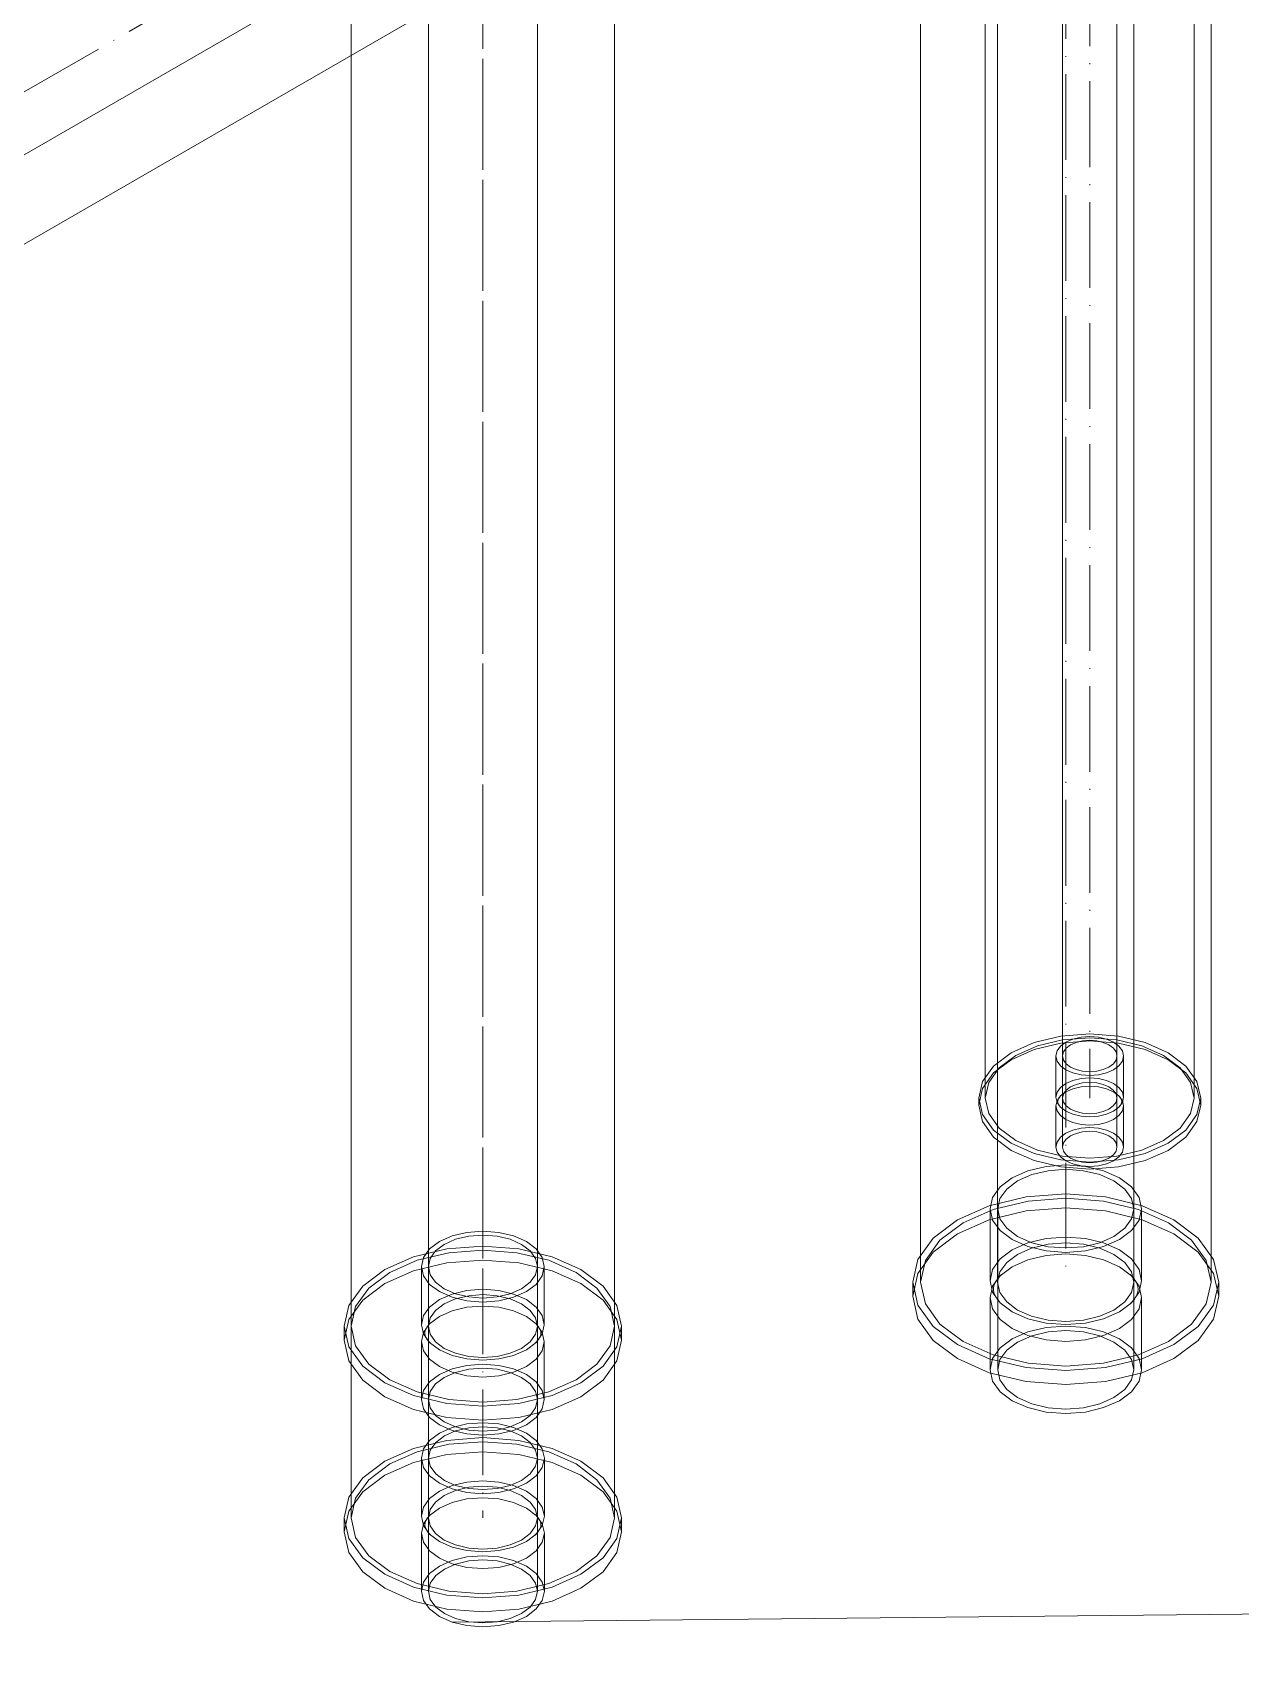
# Model space of a CAD drawing. Header units: millimetres. Extents: x -88595 to 880822, y -1054509 to -148035.
# Drawn here: x 425711.4 to 425852.2, y -314217.7 to -314028.9 of the extents above; entities that cross this region are included whole.
import ezdxf

# ---------------------------------------------------------------- set-up
doc = ezdxf.new("R2010")
doc.units = ezdxf.units.MM
doc.linetypes.add('$12$ADSK_Осевая', pattern=[14, 10, -2, 0, -2])
for name, color, linetype, lineweight in [('Изоляция', 7, 'Continuous', 18), ('Марки', 7, 'Continuous', 20), ('Трубопровод', 7, 'Continuous', 18), ('Трубопроводы', 7, 'Continuous', 18)]:
    doc.layers.add(name, color=color, linetype=linetype, lineweight=lineweight)

# ---------------------------------------------------------------- blocks, each defined once
blk = doc.blocks.new('$0$ADSK_МедьПайка_Муфта - Муфта медная под пайку-V66-В_ОВ3_4')
at = {"layer": 'Трубопроводы', "color": 134, "true_color": 0x00a6a6}
for p, q in [((-8071.48, 8727.39), (-8071.48, 8720.61)), ((-8070.67, 8727.39), (-8070.67, 8711.87)), ((-8057.97, 8711.87), (-8057.97, 8727.39)), ((-8057.16, 8720.61), (-8057.16, 8727.39)), ((-8071.48, 8718.65), (-8071.48, 8711.87)), ((-8057.16, 8711.87), (-8057.16, 8718.65))]:
    blk.add_line(p, q, dxfattribs=at)
for points in [[(-8064.32, 8731.52, 0), (-8066.18, 8731.38, 0), (-8067.9, 8730.97, 0), (-8069.39, 8730.31, 0), (-8070.53, 8729.45, 0), (-8071.24, 8728.46, 0), (-8071.48, 8727.39, 0), (-8071.24, 8726.32, 0), (-8070.53, 8725.32, 0), (-8069.39, 8724.46, 0), (-8067.9, 8723.81, 0), (-8066.18, 8723.39, 0), (-8064.32, 8723.25, 0)], [(-8064.32, 8723.72, 0), (-8065.97, 8723.85, 0), (-8067.5, 8724.21, 0), (-8068.81, 8724.79, 0), (-8069.82, 8725.55, 0), (-8070.46, 8726.44, 0), (-8070.67, 8727.39, 0), (-8070.46, 8728.34, 0), (-8069.82, 8729.22, 0), (-8068.81, 8729.98, 0), (-8067.5, 8730.56, 0), (-8065.97, 8730.93, 0), (-8064.32, 8731.05, 0)], [(-8064.32, 8723.25, 0), (-8062.47, 8723.39, 0), (-8060.74, 8723.81, 0), (-8059.26, 8724.46, 0), (-8058.12, 8725.32, 0), (-8057.41, 8726.32, 0), (-8057.16, 8727.39, 0), (-8057.41, 8728.46, 0), (-8058.12, 8729.45, 0), (-8059.26, 8730.31, 0), (-8060.74, 8730.97, 0), (-8062.47, 8731.38, 0), (-8064.32, 8731.52, 0)], [(-8064.32, 8731.05, 0), (-8062.68, 8730.93, 0), (-8061.15, 8730.56, 0), (-8059.83, 8729.98, 0), (-8058.83, 8729.22, 0), (-8058.19, 8728.34, 0), (-8057.97, 8727.39, 0), (-8058.19, 8726.44, 0), (-8058.83, 8725.55, 0), (-8059.83, 8724.79, 0), (-8061.15, 8724.21, 0), (-8062.68, 8723.85, 0), (-8064.32, 8723.72, 0)], [(-8064.32, 8724.74, 0), (-8066.18, 8724.6, 0), (-8067.9, 8724.19, 0), (-8069.39, 8723.53, 0), (-8070.53, 8722.68, 0), (-8071.24, 8721.68, 0), (-8071.48, 8720.61, 0), (-8071.24, 8719.54, 0), (-8070.53, 8718.54, 0), (-8069.39, 8717.69, 0), (-8067.9, 8717.03, 0), (-8066.18, 8716.62, 0), (-8064.32, 8716.48, 0)], [(-8064.32, 8716.48, 0), (-8062.47, 8716.62, 0), (-8060.74, 8717.03, 0), (-8059.26, 8717.69, 0), (-8058.12, 8718.54, 0), (-8057.41, 8719.54, 0), (-8057.16, 8720.61, 0), (-8057.41, 8721.68, 0), (-8058.12, 8722.68, 0), (-8059.26, 8723.53, 0), (-8060.74, 8724.19, 0), (-8062.47, 8724.6, 0), (-8064.32, 8724.74, 0)], [(-8064.32, 8714.52, 0), (-8066.18, 8714.66, 0), (-8067.9, 8715.07, 0), (-8069.39, 8715.73, 0), (-8070.53, 8716.58, 0), (-8071.24, 8717.58, 0), (-8071.48, 8718.65, 0), (-8071.24, 8719.72, 0), (-8070.53, 8720.72, 0), (-8069.39, 8721.57, 0), (-8067.9, 8722.23, 0), (-8066.18, 8722.64, 0), (-8064.32, 8722.78, 0)], [(-8064.32, 8722.78, 0), (-8062.47, 8722.64, 0), (-8060.74, 8722.23, 0), (-8059.26, 8721.57, 0), (-8058.12, 8720.72, 0), (-8057.41, 8719.72, 0), (-8057.16, 8718.65, 0), (-8057.41, 8717.58, 0), (-8058.12, 8716.58, 0), (-8059.26, 8715.73, 0), (-8060.74, 8715.07, 0), (-8062.47, 8714.66, 0), (-8064.32, 8714.52, 0)], [(-8070.39, 8720.84, 0), (-8070.51, 8720.73, 0), (-8070.61, 8720.62, 0), (-8070.7, 8720.52, 0), (-8070.78, 8720.42, 0), (-8070.85, 8720.32, 0), (-8070.91, 8720.22, 0), (-8070.95, 8720.13, 0), (-8070.99, 8720.05, 0), (-8071.02, 8719.97, 0), (-8071.05, 8719.9, 0), (-8071.06, 8719.83, 0), (-8071.08, 8719.76, 0), (-8071.08, 8719.69, 0), (-8071.08, 8719.63, 0), (-8071.08, 8719.56, 0), (-8071.08, 8719.5, 0), (-8071.06, 8719.43, 0), (-8071.05, 8719.36, 0), (-8071.02, 8719.29, 0), (-8070.99, 8719.21, 0), (-8070.95, 8719.12, 0), (-8070.9, 8719.03, 0), (-8070.85, 8718.94, 0), (-8070.78, 8718.84, 0), (-8070.7, 8718.74, 0), (-8070.61, 8718.63, 0), (-8070.5, 8718.52, 0), (-8070.39, 8718.42, 0)], [(-8058.25, 8720.84, 0), (-8058.14, 8720.73, 0), (-8058.04, 8720.62, 0), (-8057.95, 8720.52, 0), (-8057.87, 8720.42, 0), (-8057.8, 8720.32, 0), (-8057.74, 8720.22, 0), (-8057.7, 8720.13, 0), (-8057.66, 8720.05, 0), (-8057.63, 8719.97, 0), (-8057.6, 8719.9, 0), (-8057.59, 8719.83, 0), (-8057.57, 8719.76, 0), (-8057.57, 8719.69, 0), (-8057.56, 8719.63, 0), (-8057.57, 8719.56, 0), (-8057.57, 8719.5, 0), (-8057.59, 8719.43, 0), (-8057.6, 8719.36, 0), (-8057.63, 8719.29, 0), (-8057.66, 8719.21, 0), (-8057.7, 8719.12, 0), (-8057.75, 8719.03, 0), (-8057.8, 8718.94, 0), (-8057.87, 8718.84, 0), (-8057.95, 8718.74, 0), (-8058.04, 8718.63, 0), (-8058.15, 8718.52, 0), (-8058.25, 8718.42, 0)], [(-8064.32, 8707.74, 0), (-8066.18, 8707.88, 0), (-8067.9, 8708.29, 0), (-8069.39, 8708.95, 0), (-8070.53, 8709.81, 0), (-8071.24, 8710.8, 0), (-8071.48, 8711.87, 0), (-8071.24, 8712.94, 0), (-8070.53, 8713.94, 0), (-8069.39, 8714.8, 0), (-8067.9, 8715.45, 0), (-8066.18, 8715.87, 0), (-8064.32, 8716.01, 0)], [(-8064.32, 8716.01, 0), (-8062.47, 8715.87, 0), (-8060.74, 8715.45, 0), (-8059.26, 8714.8, 0), (-8058.12, 8713.94, 0), (-8057.41, 8712.94, 0), (-8057.16, 8711.87, 0), (-8057.41, 8710.8, 0), (-8058.12, 8709.81, 0), (-8059.26, 8708.95, 0), (-8060.74, 8708.29, 0), (-8062.47, 8707.88, 0), (-8064.32, 8707.74, 0)], [(-8064.32, 8715.54, 0), (-8065.97, 8715.42, 0), (-8067.5, 8715.05, 0), (-8068.81, 8714.47, 0), (-8069.82, 8713.71, 0), (-8070.46, 8712.82, 0), (-8070.67, 8711.87, 0), (-8070.46, 8710.92, 0), (-8069.82, 8710.04, 0), (-8068.81, 8709.28, 0), (-8067.5, 8708.7, 0), (-8065.97, 8708.33, 0), (-8064.32, 8708.21, 0)], [(-8064.32, 8708.21, 0), (-8062.68, 8708.33, 0), (-8061.15, 8708.7, 0), (-8059.83, 8709.28, 0), (-8058.83, 8710.04, 0), (-8058.19, 8710.92, 0), (-8057.97, 8711.87, 0), (-8058.19, 8712.82, 0), (-8058.83, 8713.71, 0), (-8059.83, 8714.47, 0), (-8061.15, 8715.05, 0), (-8062.68, 8715.42, 0), (-8064.32, 8715.54, 0)]]:
    blk.add_polyline3d(points, dxfattribs=at)
blk = doc.blocks.new('$0$ADSK_МедьПайка_Муфта - Муфта медная под пайку-4466393-В_ОВ3_4')
at = {"layer": 'Трубопроводы', "color": 134, "true_color": 0x00a6a6}
for p, q in [((-8354.05, 8642.67), (-8354.05, 8635.89)), ((-8353.24, 8642.67), (-8353.24, 8627.16)), ((-8340.54, 8627.16), (-8340.54, 8642.67)), ((-8339.73, 8635.89), (-8339.73, 8642.67)), ((-8354.05, 8633.93), (-8354.05, 8627.16)), ((-8339.73, 8627.16), (-8339.73, 8633.93))]:
    blk.add_line(p, q, dxfattribs=at)
for points in [[(-8341.82, 8645.59, 0), (-8343.31, 8646.25, 0), (-8345.03, 8646.66, 0), (-8346.89, 8646.8, 0), (-8348.74, 8646.66, 0), (-8350.47, 8646.25, 0), (-8351.95, 8645.59, 0), (-8353.09, 8644.74, 0), (-8353.8, 8643.74, 0), (-8354.05, 8642.67, 0), (-8353.8, 8641.6, 0), (-8353.09, 8640.6, 0), (-8351.95, 8639.75, 0)], [(-8351.38, 8640.08, 0), (-8352.39, 8640.84, 0), (-8353.02, 8641.72, 0), (-8353.24, 8642.67, 0), (-8353.02, 8643.62, 0), (-8352.39, 8644.5, 0), (-8351.38, 8645.26, 0), (-8350.06, 8645.85, 0), (-8348.53, 8646.21, 0), (-8346.89, 8646.34, 0), (-8345.24, 8646.21, 0), (-8343.71, 8645.85, 0), (-8342.4, 8645.26, 0)], [(-8351.95, 8639.75, 0), (-8350.47, 8639.09, 0), (-8348.74, 8638.68, 0), (-8346.89, 8638.54, 0), (-8345.03, 8638.68, 0), (-8343.31, 8639.09, 0), (-8341.82, 8639.75, 0), (-8340.69, 8640.6, 0), (-8339.97, 8641.6, 0), (-8339.73, 8642.67, 0), (-8339.97, 8643.74, 0), (-8340.69, 8644.74, 0), (-8341.82, 8645.59, 0)], [(-8342.4, 8645.26, 0), (-8341.39, 8644.5, 0), (-8340.75, 8643.62, 0), (-8340.54, 8642.67, 0), (-8340.75, 8641.72, 0), (-8341.39, 8640.84, 0), (-8342.4, 8640.08, 0), (-8343.71, 8639.5, 0), (-8345.24, 8639.13, 0), (-8346.89, 8639, 0), (-8348.53, 8639.13, 0), (-8350.06, 8639.5, 0), (-8351.38, 8640.08, 0)], [(-8341.82, 8638.82, 0), (-8343.31, 8639.47, 0), (-8345.03, 8639.89, 0), (-8346.89, 8640.03, 0), (-8348.74, 8639.89, 0), (-8350.47, 8639.47, 0), (-8351.95, 8638.82, 0), (-8353.09, 8637.96, 0), (-8353.8, 8636.96, 0), (-8354.05, 8635.89, 0), (-8353.8, 8634.82, 0), (-8353.09, 8633.83, 0), (-8351.95, 8632.97, 0)], [(-8351.95, 8632.97, 0), (-8350.47, 8632.31, 0), (-8348.74, 8631.9, 0), (-8346.89, 8631.76, 0), (-8345.03, 8631.9, 0), (-8343.31, 8632.31, 0), (-8341.82, 8632.97, 0), (-8340.69, 8633.83, 0), (-8339.97, 8634.82, 0), (-8339.73, 8635.89, 0), (-8339.97, 8636.96, 0), (-8340.69, 8637.96, 0), (-8341.82, 8638.82, 0)], [(-8351.95, 8631.01, 0), (-8353.09, 8631.87, 0), (-8353.8, 8632.86, 0), (-8354.05, 8633.93, 0), (-8353.8, 8635, 0), (-8353.09, 8636, 0), (-8351.95, 8636.86, 0), (-8350.47, 8637.51, 0), (-8348.74, 8637.93, 0), (-8346.89, 8638.07, 0), (-8345.03, 8637.93, 0), (-8343.31, 8637.51, 0), (-8341.82, 8636.86, 0)], [(-8341.82, 8636.86, 0), (-8340.69, 8636, 0), (-8339.97, 8635, 0), (-8339.73, 8633.93, 0), (-8339.97, 8632.86, 0), (-8340.69, 8631.87, 0), (-8341.82, 8631.01, 0), (-8343.31, 8630.35, 0), (-8345.03, 8629.94, 0), (-8346.89, 8629.8, 0), (-8348.74, 8629.94, 0), (-8350.47, 8630.35, 0), (-8351.95, 8631.01, 0)], [(-8352.96, 8636.13, 0), (-8353.07, 8636.02, 0), (-8353.17, 8635.91, 0), (-8353.27, 8635.8, 0), (-8353.34, 8635.7, 0), (-8353.41, 8635.6, 0), (-8353.47, 8635.51, 0), (-8353.52, 8635.42, 0), (-8353.56, 8635.33, 0), (-8353.59, 8635.25, 0), (-8353.61, 8635.18, 0), (-8353.63, 8635.11, 0), (-8353.64, 8635.04, 0), (-8353.65, 8634.98, 0), (-8353.65, 8634.91, 0), (-8353.65, 8634.85, 0), (-8353.64, 8634.78, 0), (-8353.63, 8634.72, 0), (-8353.61, 8634.64, 0), (-8353.59, 8634.57, 0), (-8353.55, 8634.49, 0), (-8353.52, 8634.41, 0), (-8353.47, 8634.32, 0), (-8353.41, 8634.22, 0), (-8353.34, 8634.12, 0), (-8353.26, 8634.02, 0), (-8353.17, 8633.92, 0), (-8353.07, 8633.81, 0), (-8352.96, 8633.7, 0)], [(-8340.82, 8636.13, 0), (-8340.7, 8636.02, 0), (-8340.6, 8635.91, 0), (-8340.51, 8635.8, 0), (-8340.43, 8635.7, 0), (-8340.36, 8635.6, 0), (-8340.31, 8635.51, 0), (-8340.26, 8635.42, 0), (-8340.22, 8635.33, 0), (-8340.19, 8635.25, 0), (-8340.17, 8635.18, 0), (-8340.15, 8635.11, 0), (-8340.14, 8635.04, 0), (-8340.13, 8634.98, 0), (-8340.13, 8634.91, 0), (-8340.13, 8634.85, 0), (-8340.14, 8634.78, 0), (-8340.15, 8634.72, 0), (-8340.17, 8634.64, 0), (-8340.19, 8634.57, 0), (-8340.22, 8634.49, 0), (-8340.26, 8634.41, 0), (-8340.31, 8634.32, 0), (-8340.37, 8634.22, 0), (-8340.43, 8634.12, 0), (-8340.51, 8634.02, 0), (-8340.61, 8633.92, 0), (-8340.71, 8633.81, 0), (-8340.82, 8633.7, 0)], [(-8351.95, 8624.23, 0), (-8353.09, 8625.09, 0), (-8353.8, 8626.09, 0), (-8354.05, 8627.16, 0), (-8353.8, 8628.23, 0), (-8353.09, 8629.22, 0), (-8351.95, 8630.08, 0), (-8350.47, 8630.74, 0), (-8348.74, 8631.15, 0), (-8346.89, 8631.29, 0), (-8345.03, 8631.15, 0), (-8343.31, 8630.74, 0), (-8341.82, 8630.08, 0)], [(-8342.4, 8629.75, 0), (-8343.71, 8630.33, 0), (-8345.24, 8630.7, 0), (-8346.89, 8630.82, 0), (-8348.53, 8630.7, 0), (-8350.06, 8630.33, 0), (-8351.38, 8629.75, 0), (-8352.39, 8628.99, 0), (-8353.02, 8628.11, 0), (-8353.24, 8627.16, 0), (-8353.02, 8626.21, 0), (-8352.39, 8625.32, 0), (-8351.38, 8624.56, 0)], [(-8341.82, 8630.08, 0), (-8340.69, 8629.22, 0), (-8339.97, 8628.23, 0), (-8339.73, 8627.16, 0), (-8339.97, 8626.09, 0), (-8340.69, 8625.09, 0), (-8341.82, 8624.23, 0), (-8343.31, 8623.58, 0), (-8345.03, 8623.16, 0), (-8346.89, 8623.02, 0), (-8348.74, 8623.16, 0), (-8350.47, 8623.58, 0), (-8351.95, 8624.23, 0)], [(-8351.38, 8624.56, 0), (-8350.06, 8623.98, 0), (-8348.53, 8623.62, 0), (-8346.89, 8623.49, 0), (-8345.24, 8623.62, 0), (-8343.71, 8623.98, 0), (-8342.4, 8624.56, 0), (-8341.39, 8625.32, 0), (-8340.75, 8626.21, 0), (-8340.54, 8627.16, 0), (-8340.75, 8628.11, 0), (-8341.39, 8628.99, 0), (-8342.4, 8629.75, 0)]]:
    blk.add_polyline3d(points, dxfattribs=at)
blk = doc.blocks.new('$0$ADSK_МедьПайка_Муфта - Муфта медная под пайку-4468116-В_ОВ3_4')
at = {"layer": 'Трубопроводы', "color": 134, "true_color": 0x00a6a6}
for p, q in [((-8005.23, 8756.47), (-8005.23, 8748.06)), ((-8004.34, 8756.47), (-8004.34, 8737.69)), ((-7988.46, 8737.69), (-7988.46, 8756.47)), ((-7987.57, 8748.06), (-7987.57, 8756.47)), ((-8005.23, 8746.1), (-8005.23, 8737.69)), ((-7987.57, 8737.69), (-7987.57, 8746.1))]:
    blk.add_line(p, q, dxfattribs=at)
for points in [[(-7990.16, 8760.08, 0), (-7991.99, 8760.89, 0), (-7994.12, 8761.4, 0), (-7996.4, 8761.57, 0), (-7998.69, 8761.4, 0), (-8000.82, 8760.89, 0), (-8002.65, 8760.08, 0), (-8004.05, 8759.02, 0), (-8004.93, 8757.79, 0), (-8005.23, 8756.47, 0), (-8004.93, 8755.15, 0), (-8004.05, 8753.92, 0), (-8002.65, 8752.87, 0)], [(-8002.02, 8753.23, 0), (-8003.28, 8754.18, 0), (-8004.07, 8755.29, 0), (-8004.34, 8756.47, 0), (-8004.07, 8757.66, 0), (-8003.28, 8758.76, 0), (-8002.02, 8759.71, 0), (-8000.37, 8760.44, 0), (-7998.46, 8760.9, 0), (-7996.4, 8761.06, 0), (-7994.35, 8760.9, 0), (-7992.43, 8760.44, 0), (-7990.79, 8759.71, 0)], [(-8002.65, 8752.87, 0), (-8000.82, 8752.06, 0), (-7998.69, 8751.55, 0), (-7996.4, 8751.37, 0), (-7994.12, 8751.55, 0), (-7991.99, 8752.06, 0), (-7990.16, 8752.87, 0), (-7988.76, 8753.92, 0), (-7987.87, 8755.15, 0), (-7987.57, 8756.47, 0), (-7987.87, 8757.79, 0), (-7988.76, 8759.02, 0), (-7990.16, 8760.08, 0)], [(-7990.79, 8759.71, 0), (-7989.53, 8758.76, 0), (-7988.73, 8757.66, 0), (-7988.46, 8756.47, 0), (-7988.73, 8755.29, 0), (-7989.53, 8754.18, 0), (-7990.79, 8753.23, 0), (-7992.43, 8752.5, 0), (-7994.35, 8752.04, 0), (-7996.4, 8751.89, 0), (-7998.46, 8752.04, 0), (-8000.37, 8752.5, 0), (-8002.02, 8753.23, 0)], [(-7990.16, 8751.67, 0), (-7991.99, 8752.48, 0), (-7994.12, 8752.99, 0), (-7996.4, 8753.16, 0), (-7998.69, 8752.99, 0), (-8000.82, 8752.48, 0), (-8002.65, 8751.67, 0), (-8004.05, 8750.61, 0), (-8004.93, 8749.38, 0), (-8005.23, 8748.06, 0), (-8004.93, 8746.74, 0), (-8004.05, 8745.51, 0), (-8002.65, 8744.46, 0)], [(-8002.65, 8744.46, 0), (-8000.82, 8743.65, 0), (-7998.69, 8743.14, 0), (-7996.4, 8742.96, 0), (-7994.12, 8743.14, 0), (-7991.99, 8743.65, 0), (-7990.16, 8744.46, 0), (-7988.76, 8745.51, 0), (-7987.87, 8746.74, 0), (-7987.57, 8748.06, 0), (-7987.87, 8749.38, 0), (-7988.76, 8750.61, 0), (-7990.16, 8751.67, 0)], [(-8002.65, 8742.5, 0), (-8004.05, 8743.55, 0), (-8004.93, 8744.78, 0), (-8005.23, 8746.1, 0), (-8004.93, 8747.42, 0), (-8004.05, 8748.65, 0), (-8002.65, 8749.71, 0), (-8000.82, 8750.52, 0), (-7998.69, 8751.03, 0), (-7996.4, 8751.2, 0), (-7994.12, 8751.03, 0), (-7991.99, 8750.52, 0), (-7990.16, 8749.71, 0)], [(-7990.16, 8749.71, 0), (-7988.76, 8748.65, 0), (-7987.87, 8747.42, 0), (-7987.57, 8746.1, 0), (-7987.87, 8744.78, 0), (-7988.76, 8743.55, 0), (-7990.16, 8742.5, 0), (-7991.99, 8741.69, 0), (-7994.12, 8741.18, 0), (-7996.4, 8741, 0), (-7998.69, 8741.18, 0), (-8000.82, 8741.69, 0), (-8002.65, 8742.5, 0)], [(-8003.89, 8745.36, 0), (-8004.04, 8745.5, 0), (-8004.17, 8745.64, 0), (-8004.29, 8745.78, 0), (-8004.4, 8745.92, 0), (-8004.49, 8746.06, 0), (-8004.57, 8746.19, 0), (-8004.64, 8746.31, 0), (-8004.69, 8746.43, 0), (-8004.74, 8746.55, 0), (-8004.77, 8746.66, 0), (-8004.8, 8746.77, 0), (-8004.82, 8746.88, 0), (-8004.83, 8746.98, 0), (-8004.83, 8747.09, 0), (-8004.83, 8747.19, 0), (-8004.82, 8747.29, 0), (-8004.8, 8747.4, 0), (-8004.77, 8747.51, 0), (-8004.74, 8747.62, 0), (-8004.69, 8747.74, 0), (-8004.63, 8747.86, 0), (-8004.57, 8747.98, 0), (-8004.49, 8748.11, 0), (-8004.39, 8748.25, 0), (-8004.29, 8748.39, 0), (-8004.17, 8748.53, 0), (-8004.03, 8748.67, 0), (-8003.89, 8748.81, 0)], [(-7988.92, 8745.36, 0), (-7988.77, 8745.5, 0), (-7988.63, 8745.64, 0), (-7988.51, 8745.78, 0), (-7988.41, 8745.92, 0), (-7988.31, 8746.06, 0), (-7988.23, 8746.19, 0), (-7988.17, 8746.31, 0), (-7988.11, 8746.43, 0), (-7988.07, 8746.55, 0), (-7988.03, 8746.66, 0), (-7988, 8746.77, 0), (-7987.99, 8746.88, 0), (-7987.98, 8746.98, 0), (-7987.97, 8747.09, 0), (-7987.98, 8747.19, 0), (-7987.99, 8747.29, 0), (-7988.01, 8747.4, 0), (-7988.03, 8747.51, 0), (-7988.07, 8747.62, 0), (-7988.11, 8747.74, 0), (-7988.17, 8747.86, 0), (-7988.24, 8747.98, 0), (-7988.32, 8748.11, 0), (-7988.41, 8748.25, 0), (-7988.52, 8748.39, 0), (-7988.64, 8748.53, 0), (-7988.78, 8748.67, 0), (-7988.92, 8748.81, 0)], [(-8002.65, 8734.09, 0), (-8004.05, 8735.14, 0), (-8004.93, 8736.37, 0), (-8005.23, 8737.69, 0), (-8004.93, 8739.01, 0), (-8004.05, 8740.24, 0), (-8002.65, 8741.3, 0), (-8000.82, 8742.11, 0), (-7998.69, 8742.62, 0), (-7996.4, 8742.79, 0), (-7994.12, 8742.62, 0), (-7991.99, 8742.11, 0), (-7990.16, 8741.3, 0)], [(-7990.79, 8740.93, 0), (-7992.43, 8741.66, 0), (-7994.35, 8742.12, 0), (-7996.4, 8742.28, 0), (-7998.46, 8742.12, 0), (-8000.37, 8741.66, 0), (-8002.02, 8740.93, 0), (-8003.28, 8739.98, 0), (-8004.07, 8738.88, 0), (-8004.34, 8737.69, 0), (-8004.07, 8736.51, 0), (-8003.28, 8735.4, 0), (-8002.02, 8734.45, 0)], [(-7990.16, 8741.3, 0), (-7988.76, 8740.24, 0), (-7987.87, 8739.01, 0), (-7987.57, 8737.69, 0), (-7987.87, 8736.37, 0), (-7988.76, 8735.14, 0), (-7990.16, 8734.09, 0), (-7991.99, 8733.28, 0), (-7994.12, 8732.77, 0), (-7996.4, 8732.59, 0), (-7998.69, 8732.77, 0), (-8000.82, 8733.28, 0), (-8002.65, 8734.09, 0)], [(-8002.02, 8734.45, 0), (-8000.37, 8733.72, 0), (-7998.46, 8733.26, 0), (-7996.4, 8733.11, 0), (-7994.35, 8733.26, 0), (-7992.43, 8733.72, 0), (-7990.79, 8734.45, 0), (-7989.53, 8735.4, 0), (-7988.73, 8736.51, 0), (-7988.46, 8737.69, 0), (-7988.73, 8738.88, 0), (-7989.53, 8739.98, 0), (-7990.79, 8740.93, 0)]]:
    blk.add_polyline3d(points, dxfattribs=at)
blk = doc.blocks.new('$0$ADSK_МедьПайка_Муфта - Муфта медная под пайку-V67-В_ОВ3_4')
at = {"layer": 'Трубопроводы', "color": 190, "true_color": 0x8000ff}
for p, q in [((-7997.55, 8774.27), (-7997.55, 8769.45)), ((-7996.79, 8774.27), (-7996.79, 8763.65)), ((-7990.44, 8763.65), (-7990.44, 8774.27)), ((-7989.68, 8769.45), (-7989.68, 8774.27)), ((-7997.55, 8768.47), (-7997.55, 8763.65)), ((-7989.68, 8763.65), (-7989.68, 8768.47))]:
    blk.add_line(p, q, dxfattribs=at)
for points in [[(-7993.61, 8776.54, 0), (-7994.63, 8776.46, 0), (-7995.58, 8776.24, 0), (-7996.4, 8775.88, 0), (-7997.02, 8775.41, 0), (-7997.42, 8774.86, 0), (-7997.55, 8774.27, 0), (-7997.42, 8773.68, 0), (-7997.02, 8773.13, 0), (-7996.4, 8772.66, 0), (-7995.58, 8772.3, 0), (-7994.63, 8772.07, 0), (-7993.61, 8772, 0)], [(-7993.61, 8772.44, 0), (-7994.44, 8772.5, 0), (-7995.2, 8772.68, 0), (-7995.86, 8772.97, 0), (-7996.36, 8773.35, 0), (-7996.68, 8773.79, 0), (-7996.79, 8774.27, 0), (-7996.68, 8774.74, 0), (-7996.36, 8775.19, 0), (-7995.86, 8775.57, 0), (-7995.2, 8775.86, 0), (-7994.44, 8776.04, 0), (-7993.61, 8776.1, 0)], [(-7993.61, 8772, 0), (-7992.6, 8772.07, 0), (-7991.65, 8772.3, 0), (-7990.83, 8772.66, 0), (-7990.21, 8773.13, 0), (-7989.81, 8773.68, 0), (-7989.68, 8774.27, 0), (-7989.81, 8774.86, 0), (-7990.21, 8775.41, 0), (-7990.83, 8775.88, 0), (-7991.65, 8776.24, 0), (-7992.6, 8776.46, 0), (-7993.61, 8776.54, 0)], [(-7993.61, 8776.1, 0), (-7992.79, 8776.04, 0), (-7992.03, 8775.86, 0), (-7991.37, 8775.57, 0), (-7990.86, 8775.19, 0), (-7990.55, 8774.74, 0), (-7990.44, 8774.27, 0), (-7990.55, 8773.79, 0), (-7990.86, 8773.35, 0), (-7991.37, 8772.97, 0), (-7992.03, 8772.68, 0), (-7992.79, 8772.5, 0), (-7993.61, 8772.44, 0)], [(-7993.61, 8771.72, 0), (-7994.63, 8771.65, 0), (-7995.58, 8771.42, 0), (-7996.4, 8771.06, 0), (-7997.02, 8770.59, 0), (-7997.42, 8770.04, 0), (-7997.55, 8769.45, 0), (-7997.42, 8768.86, 0), (-7997.02, 8768.32, 0), (-7996.4, 8767.85, 0), (-7995.58, 8767.48, 0), (-7994.63, 8767.26, 0), (-7993.61, 8767.18, 0)], [(-7993.61, 8766.2, 0), (-7994.63, 8766.28, 0), (-7995.58, 8766.5, 0), (-7996.4, 8766.87, 0), (-7997.02, 8767.34, 0), (-7997.42, 8767.88, 0), (-7997.55, 8768.47, 0), (-7997.42, 8769.06, 0), (-7997.02, 8769.61, 0), (-7996.4, 8770.08, 0), (-7995.58, 8770.44, 0), (-7994.63, 8770.67, 0), (-7993.61, 8770.74, 0)], [(-7993.61, 8767.18, 0), (-7992.6, 8767.26, 0), (-7991.65, 8767.48, 0), (-7990.83, 8767.85, 0), (-7990.21, 8768.32, 0), (-7989.81, 8768.86, 0), (-7989.68, 8769.45, 0), (-7989.81, 8770.04, 0), (-7990.21, 8770.59, 0), (-7990.83, 8771.06, 0), (-7991.65, 8771.42, 0), (-7992.6, 8771.65, 0), (-7993.61, 8771.72, 0)], [(-7993.61, 8770.74, 0), (-7992.6, 8770.67, 0), (-7991.65, 8770.44, 0), (-7990.83, 8770.08, 0), (-7990.21, 8769.61, 0), (-7989.81, 8769.06, 0), (-7989.68, 8768.47, 0), (-7989.81, 8767.88, 0), (-7990.21, 8767.34, 0), (-7990.83, 8766.87, 0), (-7991.65, 8766.5, 0), (-7992.6, 8766.28, 0), (-7993.61, 8766.2, 0)], [(-7996.95, 8769.68, 0), (-7997.01, 8769.61, 0), (-7997.07, 8769.55, 0), (-7997.12, 8769.49, 0), (-7997.17, 8769.43, 0), (-7997.21, 8769.38, 0), (-7997.24, 8769.32, 0), (-7997.27, 8769.27, 0), (-7997.29, 8769.22, 0), (-7997.31, 8769.17, 0), (-7997.33, 8769.13, 0), (-7997.34, 8769.08, 0), (-7997.34, 8769.04, 0), (-7997.35, 8769, 0), (-7997.35, 8768.96, 0), (-7997.35, 8768.92, 0), (-7997.34, 8768.88, 0), (-7997.34, 8768.84, 0), (-7997.33, 8768.79, 0), (-7997.31, 8768.75, 0), (-7997.29, 8768.7, 0), (-7997.27, 8768.65, 0), (-7997.24, 8768.6, 0), (-7997.21, 8768.54, 0), (-7997.17, 8768.49, 0), (-7997.12, 8768.43, 0), (-7997.07, 8768.37, 0), (-7997.01, 8768.31, 0), (-7996.95, 8768.25, 0)], [(-7990.28, 8769.68, 0), (-7990.21, 8769.61, 0), (-7990.16, 8769.55, 0), (-7990.1, 8769.49, 0), (-7990.06, 8769.43, 0), (-7990.02, 8769.38, 0), (-7989.99, 8769.32, 0), (-7989.96, 8769.27, 0), (-7989.94, 8769.22, 0), (-7989.92, 8769.17, 0), (-7989.9, 8769.13, 0), (-7989.89, 8769.08, 0), (-7989.88, 8769.04, 0), (-7989.88, 8769, 0), (-7989.88, 8768.96, 0), (-7989.88, 8768.92, 0), (-7989.88, 8768.88, 0), (-7989.89, 8768.84, 0), (-7989.9, 8768.79, 0), (-7989.92, 8768.75, 0), (-7989.94, 8768.7, 0), (-7989.96, 8768.65, 0), (-7989.99, 8768.6, 0), (-7990.02, 8768.54, 0), (-7990.06, 8768.49, 0), (-7990.11, 8768.43, 0), (-7990.16, 8768.37, 0), (-7990.22, 8768.31, 0), (-7990.28, 8768.25, 0)], [(-7993.61, 8761.38, 0), (-7994.63, 8761.46, 0), (-7995.58, 8761.69, 0), (-7996.4, 8762.05, 0), (-7997.02, 8762.52, 0), (-7997.42, 8763.07, 0), (-7997.55, 8763.65, 0), (-7997.42, 8764.24, 0), (-7997.02, 8764.79, 0), (-7996.4, 8765.26, 0), (-7995.58, 8765.62, 0), (-7994.63, 8765.85, 0), (-7993.61, 8765.93, 0)], [(-7993.61, 8765.49, 0), (-7994.44, 8765.43, 0), (-7995.2, 8765.24, 0), (-7995.86, 8764.95, 0), (-7996.36, 8764.57, 0), (-7996.68, 8764.13, 0), (-7996.79, 8763.65, 0), (-7996.68, 8763.18, 0), (-7996.36, 8762.74, 0), (-7995.86, 8762.36, 0), (-7995.2, 8762.07, 0), (-7994.44, 8761.88, 0), (-7993.61, 8761.82, 0)], [(-7993.61, 8765.93, 0), (-7992.6, 8765.85, 0), (-7991.65, 8765.62, 0), (-7990.83, 8765.26, 0), (-7990.21, 8764.79, 0), (-7989.81, 8764.24, 0), (-7989.68, 8763.65, 0), (-7989.81, 8763.07, 0), (-7990.21, 8762.52, 0), (-7990.83, 8762.05, 0), (-7991.65, 8761.69, 0), (-7992.6, 8761.46, 0), (-7993.61, 8761.38, 0)], [(-7993.61, 8761.82, 0), (-7992.79, 8761.88, 0), (-7992.03, 8762.07, 0), (-7991.37, 8762.36, 0), (-7990.86, 8762.74, 0), (-7990.55, 8763.18, 0), (-7990.44, 8763.65, 0), (-7990.55, 8764.13, 0), (-7990.86, 8764.57, 0), (-7991.37, 8764.95, 0), (-7992.03, 8765.24, 0), (-7992.79, 8765.43, 0), (-7993.61, 8765.49, 0)]]:
    blk.add_polyline3d(points, dxfattribs=at)

msp = doc.modelspace()

# ---------------------------------------------------------------- linework, layer by layer
at = {"layer": 'Изоляция', "color": 134, "true_color": 0x00a6a6}
for p, q in [((425748.57, -313555.5), (425748.57, -314202)), ((425779.27, -314202), (425779.27, -313555.5)), ((425814.9, -313681.23), (425814.9, -314174.55)), ((425848.78, -314174.55), (425848.78, -313681.23)), ((423874.3, -315113.65), (426225.97, -313755.91)), ((425814.01, -314174.55), (425814.01, -314176.18)), ((425849.67, -314176.18), (425849.67, -314174.55)), ((425747.76, -314179.67), (425747.76, -314181.3)), ((425780.08, -314181.3), (425780.08, -314179.67)), ((425747.76, -314202), (425747.76, -314203.64)), ((425780.08, -314203.64), (425780.08, -314202))]:
    msp.add_line(p, q, dxfattribs=at)
at = {"layer": 'Изоляция', "color": 190, "true_color": 0x8000ff}
for p, q in [((425822.46, -313583.36), (425822.46, -314153.08)), ((425846.81, -314153.08), (425846.81, -313583.36)), ((425821.7, -314153.08), (425821.7, -314153.9)), ((425847.57, -314153.9), (425847.57, -314153.08))]:
    msp.add_line(p, q, dxfattribs=at)
for points in [[(425834.63, -314145.61, 0), (425831.28, -314145.87, 0), (425828.16, -314146.61, 0), (425825.49, -314147.8, 0), (425823.43, -314149.35, 0), (425822.14, -314151.15, 0), (425821.7, -314153.08, 0)], [(425821.7, -314153.9, 0), (425822.14, -314151.96, 0), (425823.43, -314150.16, 0), (425825.49, -314148.62, 0), (425828.16, -314147.43, 0), (425831.28, -314146.68, 0), (425834.63, -314146.43, 0)], [(425822.46, -314153.08, 0), (425822.87, -314151.26, 0), (425824.09, -314149.57, 0), (425826.02, -314148.11, 0), (425828.54, -314146.99, 0), (425831.48, -314146.29, 0), (425834.63, -314146.05, 0)], [(425847.57, -314153.08, 0), (425847.13, -314151.15, 0), (425845.83, -314149.35, 0), (425843.78, -314147.8, 0), (425841.1, -314146.61, 0), (425837.98, -314145.87, 0), (425834.63, -314145.61, 0)], [(425834.63, -314146.05, 0), (425837.78, -314146.29, 0), (425840.72, -314146.99, 0), (425843.24, -314148.11, 0), (425845.18, -314149.57, 0), (425846.39, -314151.26, 0), (425846.81, -314153.08, 0)], [(425834.63, -314146.43, 0), (425837.98, -314146.68, 0), (425841.1, -314147.43, 0), (425843.78, -314148.62, 0), (425845.83, -314150.16, 0), (425847.13, -314151.96, 0), (425847.57, -314153.9, 0)], [(425821.7, -314153.08, 0), (425822.14, -314155.01, 0), (425823.43, -314156.81, 0), (425825.49, -314158.36, 0), (425828.16, -314159.55, 0), (425831.28, -314160.29, 0), (425834.63, -314160.55, 0)], [(425834.63, -314161.36, 0), (425831.28, -314161.11, 0), (425828.16, -314160.36, 0), (425825.49, -314159.18, 0), (425823.43, -314157.63, 0), (425822.14, -314155.83, 0), (425821.7, -314153.9, 0)], [(425834.63, -314160.11, 0), (425831.48, -314159.87, 0), (425828.54, -314159.17, 0), (425826.02, -314158.05, 0), (425824.09, -314156.59, 0), (425822.87, -314154.9, 0), (425822.46, -314153.08, 0)], [(425846.81, -314153.08, 0), (425846.39, -314154.9, 0), (425845.18, -314156.59, 0), (425843.24, -314158.05, 0), (425840.72, -314159.17, 0), (425837.78, -314159.87, 0), (425834.63, -314160.11, 0)], [(425834.63, -314160.55, 0), (425837.98, -314160.29, 0), (425841.1, -314159.55, 0), (425843.78, -314158.36, 0), (425845.83, -314156.81, 0), (425847.13, -314155.01, 0), (425847.57, -314153.08, 0)], [(425847.57, -314153.9, 0), (425847.13, -314155.83, 0), (425845.83, -314157.63, 0), (425843.78, -314159.18, 0), (425841.1, -314160.36, 0), (425837.98, -314161.11, 0), (425834.63, -314161.36, 0)]]:
    msp.add_polyline3d(points, dxfattribs=at)
at = {"layer": 'Изоляция', "color": 134, "true_color": 0x00a6a6}
for points in [[(425844.45, -314167.27, 0), (425840.76, -314165.64, 0), (425836.46, -314164.61, 0), (425831.84, -314164.26, 0), (425827.23, -314164.61, 0), (425822.93, -314165.64, 0), (425819.24, -314167.27, 0)], [(425819.87, -314167.64, 0), (425823.37, -314166.08, 0), (425827.46, -314165.1, 0), (425831.84, -314164.77, 0), (425836.23, -314165.1, 0), (425840.31, -314166.08, 0), (425843.82, -314167.64, 0)], [(425819.24, -314167.27, 0), (425816.4, -314169.4, 0), (425814.62, -314171.89, 0), (425814.01, -314174.55, 0), (425814.62, -314177.22, 0), (425816.4, -314179.7, 0), (425819.24, -314181.83, 0)], [(425819.24, -314168.9, 0), (425822.93, -314167.27, 0), (425827.23, -314166.24, 0), (425831.84, -314165.89, 0), (425836.46, -314166.24, 0), (425840.76, -314167.27, 0), (425844.45, -314168.9, 0)], [(425844.45, -314181.83, 0), (425847.28, -314179.7, 0), (425849.07, -314177.22, 0), (425849.67, -314174.55, 0), (425849.07, -314171.89, 0), (425847.28, -314169.4, 0), (425844.45, -314167.27, 0)], [(425819.24, -314183.46, 0), (425816.4, -314181.33, 0), (425814.62, -314178.85, 0), (425814.01, -314176.18, 0), (425814.62, -314173.52, 0), (425816.4, -314171.04, 0), (425819.24, -314168.9, 0)], [(425819.87, -314181.47, 0), (425817.17, -314179.44, 0), (425815.48, -314177.08, 0), (425814.9, -314174.55, 0), (425815.48, -314172.02, 0), (425817.17, -314169.66, 0), (425819.87, -314167.64, 0)], [(425843.82, -314167.64, 0), (425846.51, -314169.66, 0), (425848.21, -314172.02, 0), (425848.78, -314174.55, 0), (425848.21, -314177.08, 0), (425846.51, -314179.44, 0), (425843.82, -314181.47, 0)], [(425844.45, -314168.9, 0), (425847.28, -314171.04, 0), (425849.07, -314173.52, 0), (425849.67, -314176.18, 0), (425849.07, -314178.85, 0), (425847.28, -314181.33, 0), (425844.45, -314183.46, 0)], [(425775.35, -314173.07, 0), (425772, -314171.59, 0), (425768.1, -314170.66, 0), (425763.92, -314170.34, 0), (425759.74, -314170.66, 0), (425755.84, -314171.59, 0), (425752.49, -314173.07, 0)], [(425753.07, -314173.4, 0), (425756.25, -314171.99, 0), (425759.95, -314171.11, 0), (425763.92, -314170.8, 0), (425767.89, -314171.11, 0), (425771.6, -314171.99, 0), (425774.78, -314173.4, 0)], [(425752.49, -314173.07, 0), (425749.93, -314175, 0), (425748.31, -314177.25, 0), (425747.76, -314179.67, 0), (425748.31, -314182.08, 0), (425749.93, -314184.33, 0), (425752.49, -314186.26, 0)], [(425752.49, -314174.7, 0), (425755.84, -314173.22, 0), (425759.74, -314172.29, 0), (425763.92, -314171.97, 0), (425768.1, -314172.29, 0), (425772, -314173.22, 0), (425775.35, -314174.7, 0)], [(425775.35, -314186.26, 0), (425777.92, -314184.33, 0), (425779.53, -314182.08, 0), (425780.08, -314179.67, 0), (425779.53, -314177.25, 0), (425777.92, -314175, 0), (425775.35, -314173.07, 0)], [(425752.49, -314187.9, 0), (425749.93, -314185.97, 0), (425748.31, -314183.72, 0), (425747.76, -314181.3, 0), (425748.31, -314178.89, 0), (425749.93, -314176.64, 0), (425752.49, -314174.7, 0)], [(425753.07, -314185.93, 0), (425750.63, -314184.1, 0), (425749.09, -314181.96, 0), (425748.57, -314179.67, 0), (425749.09, -314177.37, 0), (425750.63, -314175.24, 0), (425753.07, -314173.4, 0)], [(425774.78, -314173.4, 0), (425777.22, -314175.24, 0), (425778.75, -314177.37, 0), (425779.27, -314179.67, 0), (425778.75, -314181.96, 0), (425777.22, -314184.1, 0), (425774.78, -314185.93, 0)], [(425775.35, -314174.7, 0), (425777.92, -314176.64, 0), (425779.53, -314178.89, 0), (425780.08, -314181.3, 0), (425779.53, -314183.72, 0), (425777.92, -314185.97, 0), (425775.35, -314187.9, 0)], [(425819.24, -314181.83, 0), (425822.93, -314183.47, 0), (425827.23, -314184.49, 0), (425831.84, -314184.85, 0), (425836.46, -314184.49, 0), (425840.76, -314183.47, 0), (425844.45, -314181.83, 0)], [(425843.82, -314181.47, 0), (425840.31, -314183.02, 0), (425836.23, -314184, 0), (425831.84, -314184.33, 0), (425827.46, -314184, 0), (425823.37, -314183.02, 0), (425819.87, -314181.47, 0)], [(425844.45, -314183.46, 0), (425840.76, -314185.1, 0), (425836.46, -314186.13, 0), (425831.84, -314186.48, 0), (425827.23, -314186.13, 0), (425822.93, -314185.1, 0), (425819.24, -314183.46, 0)], [(425752.49, -314186.26, 0), (425755.84, -314187.75, 0), (425759.74, -314188.68, 0), (425763.92, -314189, 0), (425768.1, -314188.68, 0), (425772, -314187.75, 0), (425775.35, -314186.26, 0)], [(425774.78, -314185.93, 0), (425771.6, -314187.34, 0), (425767.89, -314188.23, 0), (425763.92, -314188.53, 0), (425759.95, -314188.23, 0), (425756.25, -314187.34, 0), (425753.07, -314185.93, 0)], [(425775.35, -314187.9, 0), (425772, -314189.38, 0), (425768.1, -314190.31, 0), (425763.92, -314190.63, 0), (425759.74, -314190.31, 0), (425755.84, -314189.38, 0), (425752.49, -314187.9, 0)], [(425763.92, -314192.67, 0), (425759.74, -314192.99, 0), (425755.84, -314193.92, 0), (425752.49, -314195.41, 0), (425749.93, -314197.34, 0), (425748.31, -314199.59, 0), (425747.76, -314202, 0)], [(425748.57, -314202, 0), (425749.09, -314199.71, 0), (425750.63, -314197.57, 0), (425753.07, -314195.74, 0), (425756.25, -314194.33, 0), (425759.95, -314193.44, 0), (425763.92, -314193.14, 0)], [(425780.08, -314202, 0), (425779.53, -314199.59, 0), (425777.92, -314197.34, 0), (425775.35, -314195.41, 0), (425772, -314193.92, 0), (425768.1, -314192.99, 0), (425763.92, -314192.67, 0)], [(425763.92, -314193.14, 0), (425767.89, -314193.44, 0), (425771.6, -314194.33, 0), (425774.78, -314195.74, 0), (425777.22, -314197.57, 0), (425778.75, -314199.71, 0), (425779.27, -314202, 0)], [(425747.76, -314203.64, 0), (425748.31, -314201.22, 0), (425749.93, -314198.97, 0), (425752.49, -314197.04, 0), (425755.84, -314195.56, 0), (425759.74, -314194.62, 0), (425763.92, -314194.31, 0)], [(425763.92, -314194.31, 0), (425768.1, -314194.62, 0), (425772, -314195.56, 0), (425775.35, -314197.04, 0), (425777.92, -314198.97, 0), (425779.53, -314201.22, 0), (425780.08, -314203.64, 0)], [(425747.76, -314202, 0), (425748.31, -314204.42, 0), (425749.93, -314206.67, 0), (425752.49, -314208.6, 0), (425755.84, -314210.08, 0), (425759.74, -314211.02, 0), (425763.92, -314211.33, 0)], [(425763.92, -314210.87, 0), (425759.95, -314210.56, 0), (425756.25, -314209.68, 0), (425753.07, -314208.27, 0), (425750.63, -314206.43, 0), (425749.09, -314204.3, 0), (425748.57, -314202, 0)], [(425779.27, -314202, 0), (425778.75, -314204.3, 0), (425777.22, -314206.43, 0), (425774.78, -314208.27, 0), (425771.6, -314209.68, 0), (425767.89, -314210.56, 0), (425763.92, -314210.87, 0)], [(425763.92, -314211.33, 0), (425768.1, -314211.02, 0), (425772, -314210.08, 0), (425775.35, -314208.6, 0), (425777.92, -314206.67, 0), (425779.53, -314204.42, 0), (425780.08, -314202, 0)], [(425763.92, -314212.97, 0), (425759.74, -314212.65, 0), (425755.84, -314211.72, 0), (425752.49, -314210.23, 0), (425749.93, -314208.3, 0), (425748.31, -314206.05, 0), (425747.76, -314203.64, 0)], [(425780.08, -314203.64, 0), (425779.53, -314206.05, 0), (425777.92, -314208.3, 0), (425775.35, -314210.23, 0), (425772, -314211.72, 0), (425768.1, -314212.65, 0), (425763.92, -314212.97, 0)]]:
    msp.add_polyline3d(points, dxfattribs=at)
at = {"layer": 'Марки'}
msp.add_line((425760.34, -314214.16), (444116.24, -314034.5), dxfattribs=at)
at = {"layer": 'Трубопровод', "color": 134, "true_color": 0x00a6a6}
for p, q in [((425757.57, -313555.5), (425757.57, -314202)), ((425770.27, -314202), (425770.27, -313555.5)), ((425823.9, -313681.23), (425823.9, -314174.55)), ((425839.78, -314174.55), (425839.78, -313681.23)), ((423869.8, -315105.86), (426221.47, -313748.12))]:
    msp.add_line(p, q, dxfattribs=at)
at = {"layer": 'Трубопровод', "color": 134, "linetype": '$12$ADSK_Осевая', "true_color": 0x00a6a6}
for p, q in [((425763.92, -313555.5), (425763.92, -314179.67)), ((425763.92, -313555.5), (425763.92, -314179.67)), ((425763.92, -313637.15), (425763.92, -314202)), ((425763.92, -313637.15), (425763.92, -314202)), ((425831.84, -313681.23), (425831.84, -314174.55)), ((425831.84, -313681.23), (425831.84, -314174.55)), ((423866.63, -315100.36), (426218.29, -313742.62)), ((423866.63, -315100.36), (426218.29, -313742.62))]:
    msp.add_line(p, q, dxfattribs=at)
at = {"layer": 'Трубопровод', "color": 190, "true_color": 0x8000ff}
for p, q in [((425831.46, -313583.36), (425831.46, -314153.08)), ((425837.81, -314153.08), (425837.81, -313583.36))]:
    msp.add_line(p, q, dxfattribs=at)
at = {"layer": 'Трубопровод', "color": 190, "linetype": '$12$ADSK_Осевая', "true_color": 0x8000ff}
msp.add_line((425834.63, -313583.36), (425834.63, -314153.08), dxfattribs=at)
msp.add_line((425834.63, -313583.36), (425834.63, -314153.08), dxfattribs=at)
at = {"layer": 'Трубопровод', "color": 190, "true_color": 0x8000ff}
for points in [[(425832.39, -314154.38, 0), (425831.88, -314154, 0), (425831.57, -314153.55, 0), (425831.46, -314153.08, 0), (425831.57, -314152.61, 0), (425831.88, -314152.16, 0), (425832.39, -314151.78, 0)], [(425832.39, -314151.78, 0), (425833.04, -314151.49, 0), (425833.81, -314151.31, 0), (425834.63, -314151.25, 0), (425835.45, -314151.31, 0), (425836.22, -314151.49, 0), (425836.88, -314151.78, 0)], [(425836.88, -314151.78, 0), (425837.38, -314152.16, 0), (425837.7, -314152.61, 0), (425837.81, -314153.08, 0), (425837.7, -314153.55, 0), (425837.38, -314154, 0), (425836.88, -314154.38, 0)], [(425836.88, -314154.38, 0), (425836.22, -314154.67, 0), (425835.45, -314154.85, 0), (425834.63, -314154.91, 0), (425833.81, -314154.85, 0), (425833.04, -314154.67, 0), (425832.39, -314154.38, 0)]]:
    msp.add_polyline3d(points, dxfattribs=at)
at = {"layer": 'Трубопровод', "color": 134, "true_color": 0x00a6a6}
for points in [[(425826.23, -314171.31, 0), (425827.87, -314170.58, 0), (425829.79, -314170.12, 0), (425831.84, -314169.97, 0), (425833.9, -314170.12, 0), (425835.81, -314170.58, 0), (425837.46, -314171.31, 0)], [(425826.23, -314177.79, 0), (425824.97, -314176.84, 0), (425824.17, -314175.74, 0), (425823.9, -314174.55, 0), (425824.17, -314173.36, 0), (425824.97, -314172.26, 0), (425826.23, -314171.31, 0)], [(425837.46, -314171.31, 0), (425838.72, -314172.26, 0), (425839.51, -314173.36, 0), (425839.78, -314174.55, 0), (425839.51, -314175.74, 0), (425838.72, -314176.84, 0), (425837.46, -314177.79, 0)], [(425759.43, -314177.07, 0), (425760.75, -314176.49, 0), (425762.28, -314176.13, 0), (425763.92, -314176, 0), (425765.57, -314176.13, 0), (425767.1, -314176.49, 0), (425768.41, -314177.07, 0)], [(425759.43, -314182.26, 0), (425758.42, -314181.5, 0), (425757.79, -314180.62, 0), (425757.57, -314179.67, 0), (425757.79, -314178.72, 0), (425758.42, -314177.83, 0), (425759.43, -314177.07, 0)], [(425768.41, -314177.07, 0), (425769.42, -314177.83, 0), (425770.06, -314178.72, 0), (425770.27, -314179.67, 0), (425770.06, -314180.62, 0), (425769.42, -314181.5, 0), (425768.41, -314182.26, 0)], [(425837.46, -314177.79, 0), (425835.81, -314178.52, 0), (425833.9, -314178.98, 0), (425831.84, -314179.14, 0), (425829.79, -314178.98, 0), (425827.87, -314178.52, 0), (425826.23, -314177.79, 0)], [(425768.41, -314182.26, 0), (425767.1, -314182.84, 0), (425765.57, -314183.21, 0), (425763.92, -314183.33, 0), (425762.28, -314183.21, 0), (425760.75, -314182.84, 0), (425759.43, -314182.26, 0)], [(425759.43, -314204.6, 0), (425758.42, -314203.84, 0), (425757.79, -314202.95, 0), (425757.57, -314202, 0), (425757.79, -314201.05, 0), (425758.42, -314200.17, 0), (425759.43, -314199.41, 0)], [(425759.43, -314199.41, 0), (425760.75, -314198.83, 0), (425762.28, -314198.46, 0), (425763.92, -314198.34, 0), (425765.57, -314198.46, 0), (425767.1, -314198.83, 0), (425768.41, -314199.41, 0)], [(425768.41, -314199.41, 0), (425769.42, -314200.17, 0), (425770.06, -314201.05, 0), (425770.27, -314202, 0), (425770.06, -314202.95, 0), (425769.42, -314203.84, 0), (425768.41, -314204.6, 0)], [(425768.41, -314204.6, 0), (425767.1, -314205.18, 0), (425765.57, -314205.54, 0), (425763.92, -314205.67, 0), (425762.28, -314205.54, 0), (425760.75, -314205.18, 0), (425759.43, -314204.6, 0)]]:
    msp.add_polyline3d(points, dxfattribs=at)

# ---------------------------------------------------------------- block references
at = {"layer": 'Трубопроводы', "color": 190, "true_color": 0x8000ff}
msp.add_blockref('$0$ADSK_МедьПайка_Муфта - Муфта медная под пайку-V67-В_ОВ3_4', (433828.25, -322922.45), dxfattribs=at)
at = {"layer": 'Трубопроводы', "color": 134, "true_color": 0x00a6a6}
for name, p in [('$0$ADSK_МедьПайка_Муфта - Муфта медная под пайку-4468116-В_ОВ3_4', (433828.25, -322922.45)), ('$0$ADSK_МедьПайка_Муфта - Муфта медная под пайку-4466393-В_ОВ3_4', (434110.81, -322815.4)), ('$0$ADSK_МедьПайка_Муфта - Муфта медная под пайку-V66-В_ОВ3_4', (433828.25, -322922.45))]:
    msp.add_blockref(name, p, dxfattribs=at)

doc.saveas('drawing.dxf')
